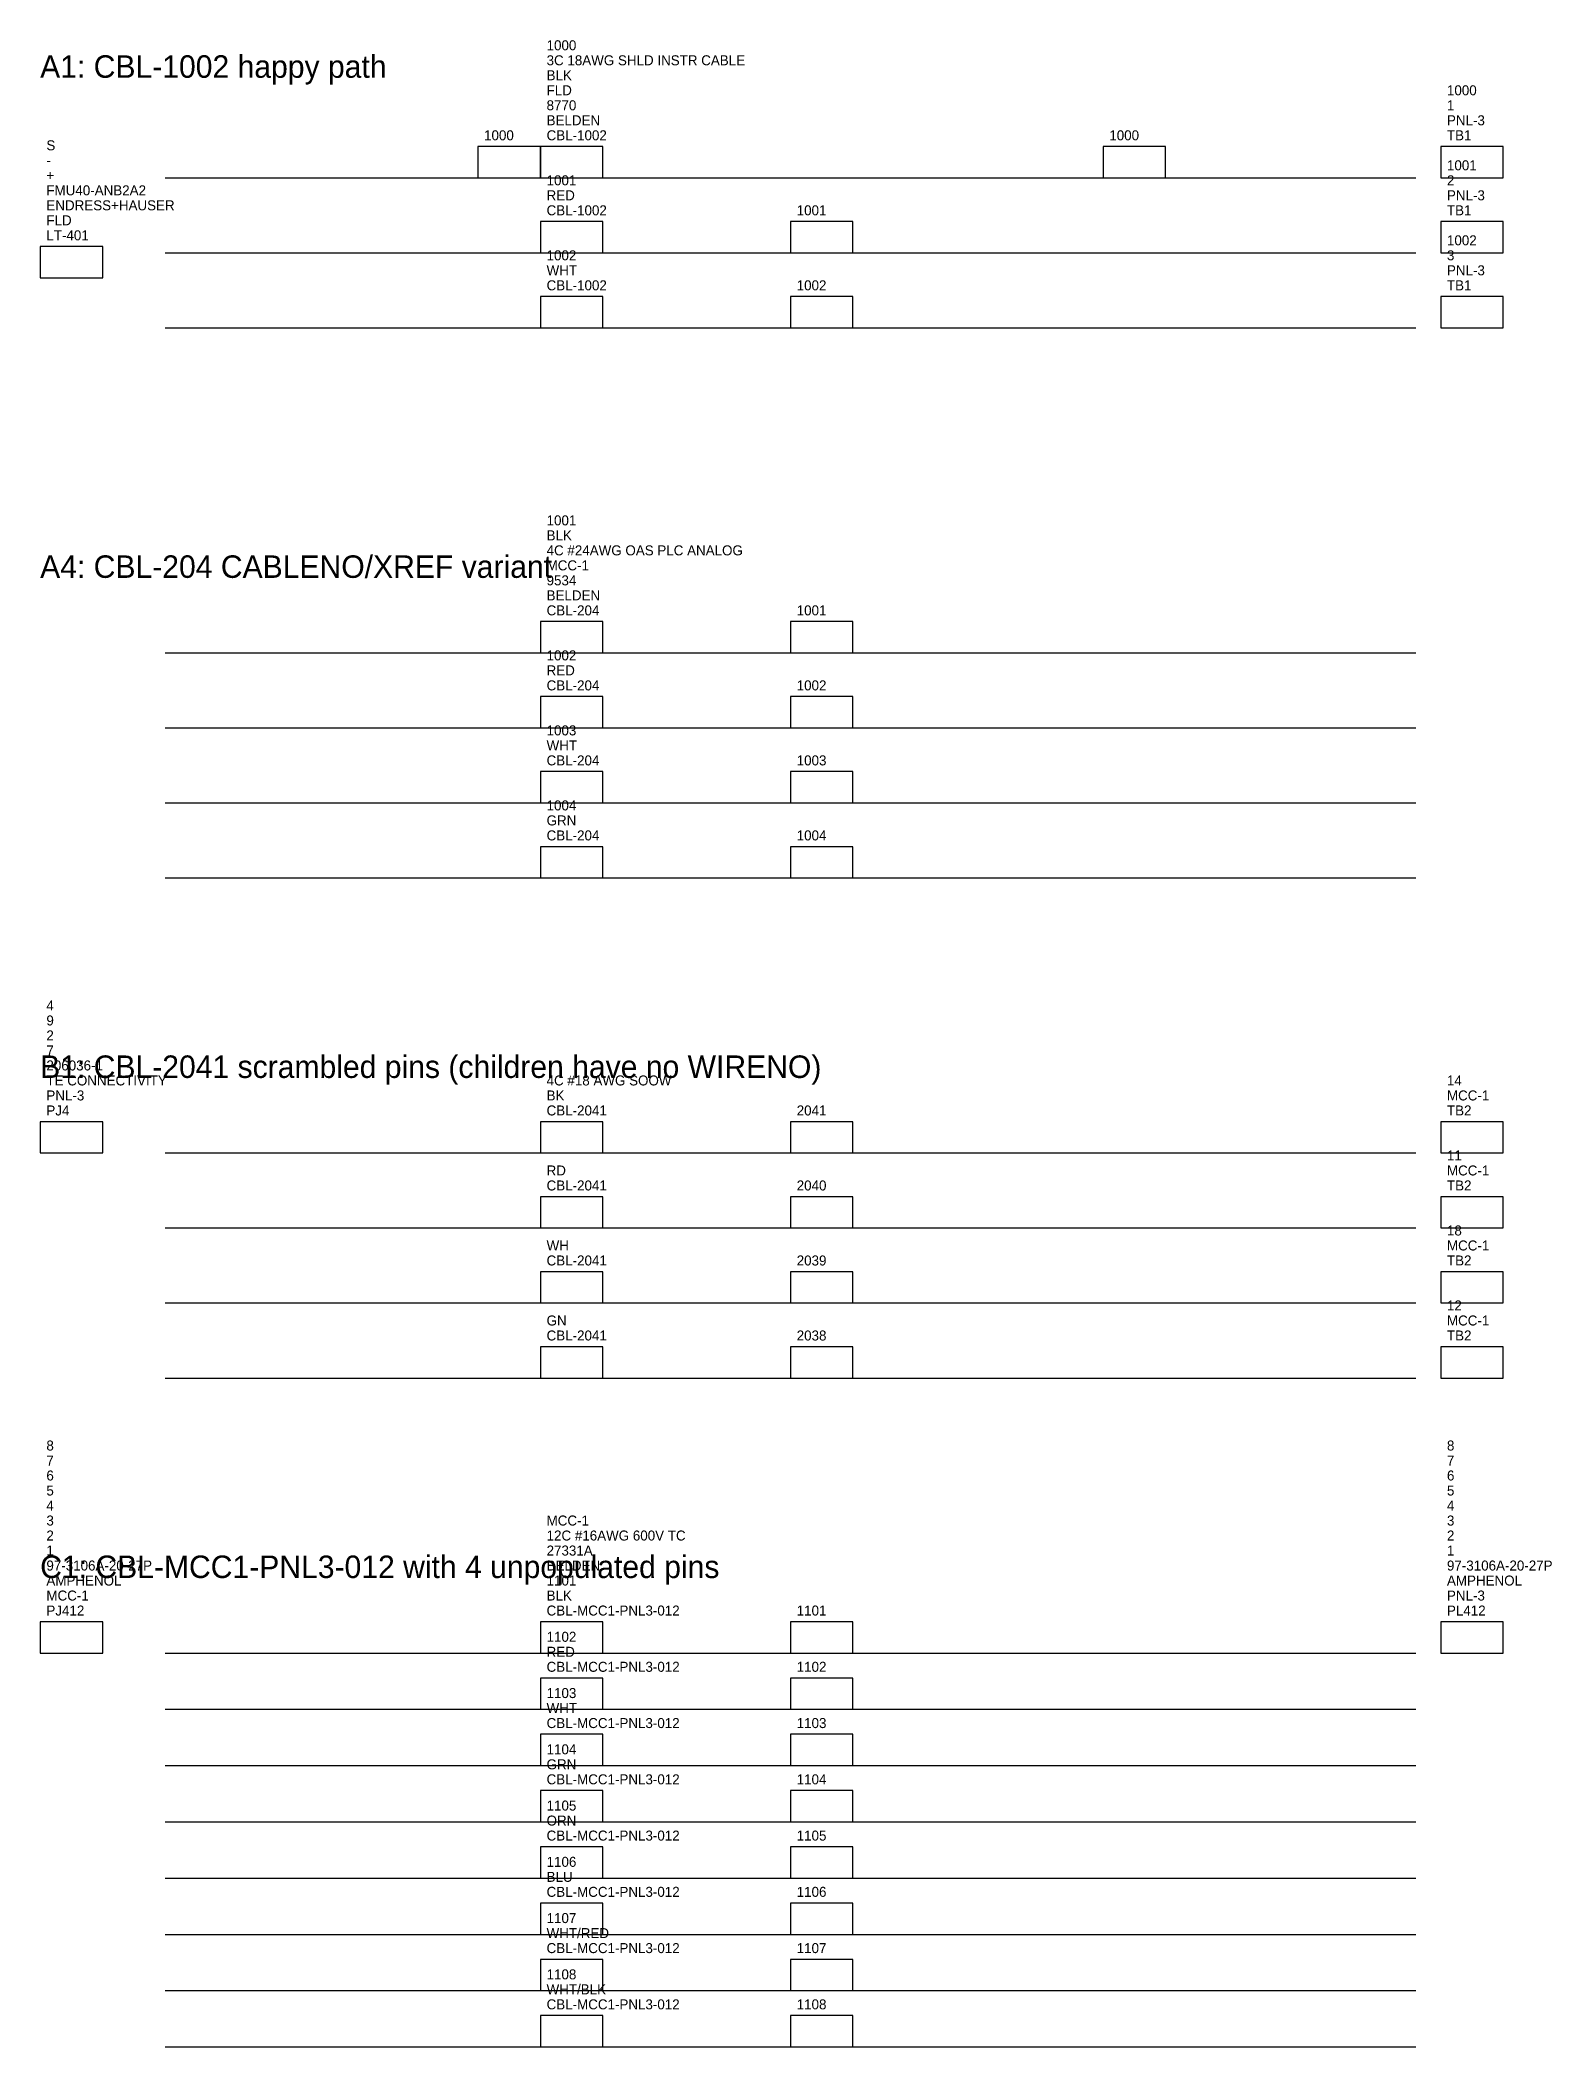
# Model space of a CAD drawing. Header units: inches. Extents: x 0 to 12.1, y -2.1 to 13.9.
import ezdxf

# ---------------------------------------------------------------- set-up
doc = ezdxf.new("R2010")
doc.units = ezdxf.units.IN

# ---------------------------------------------------------------- blocks, each defined once
blk = doc.blocks.new('LT_XMTR')
blk.add_lwpolyline([(0, 0), (0.5, 0), (0.5, 0.25), (0, 0.25)], close=True)
blk = doc.blocks.new('WD_WNH')
blk.add_lwpolyline([(0, 0), (0.5, 0), (0.5, 0.25), (0, 0.25)], close=True)
blk = doc.blocks.new('HCM1')
blk.add_lwpolyline([(0, 0), (0.5, 0), (0.5, 0.25), (0, 0.25)], close=True)
blk = doc.blocks.new('HCM2')
blk.add_lwpolyline([(0, 0), (0.5, 0), (0.5, 0.25), (0, 0.25)], close=True)
blk = doc.blocks.new('HT0_001')
blk.add_lwpolyline([(0, 0), (0.5, 0), (0.5, 0.25), (0, 0.25)], close=True)
blk = doc.blocks.new('HC1')
blk.add_lwpolyline([(0, 0), (0.5, 0), (0.5, 0.25), (0, 0.25)], close=True)
blk = doc.blocks.new('HC1-CHILD')
blk.add_lwpolyline([(0, 0), (0.5, 0), (0.5, 0.25), (0, 0.25)], close=True)
blk = doc.blocks.new('HCM1_INLINE')
blk.add_lwpolyline([(0, 0), (0.5, 0), (0.5, 0.25), (0, 0.25)], close=True)
blk = doc.blocks.new('HCM2_INLINE')
blk.add_lwpolyline([(0, 0), (0.5, 0), (0.5, 0.25), (0, 0.25)], close=True)
blk = doc.blocks.new('HCN1P12')
blk.add_lwpolyline([(0, 0), (0.5, 0), (0.5, 0.25), (0, 0.25)], close=True)
blk = doc.blocks.new('HT0001')
blk.add_lwpolyline([(0, 0), (0.5, 0), (0.5, 0.25), (0, 0.25)], close=True)

msp = doc.modelspace()

# ---------------------------------------------------------------- linework, layer by layer
for p, q in [((1, 12.8), (6, 12.8)), ((6, 12.8), (11, 12.8)), ((1, 12.2), (11, 12.2)), ((1, 11.6), (11, 11.6)), ((1, 9), (11, 9)), ((1, 8.4), (11, 8.4)), ((1, 7.8), (11, 7.8)), ((1, 7.2), (11, 7.2)), ((1, 5), (11, 5)), ((1, 4.4), (11, 4.4)), ((1, 3.8), (11, 3.8)), ((1, 3.2), (11, 3.2)), ((1, 1), (11, 1)), ((1, 0.55), (11, 0.55)), ((1, 0.1), (11, 0.1)), ((1, -0.35), (11, -0.35)), ((1, -0.8), (11, -0.8)), ((1, -1.25), (11, -1.25)), ((1, -1.7), (11, -1.7)), ((1, -2.15), (11, -2.15))]:
    msp.add_line(p, q)

# ---------------------------------------------------------------- block references
ref = msp.add_blockref('HCM1', (4, 12.8))
ref.add_attrib('TAG1', 'CBL-1002', (4.05, 13.1), dxfattribs={"height": 0.08})
ref.add_attrib('MFG', 'BELDEN', (4.05, 13.22), dxfattribs={"height": 0.08})
ref.add_attrib('CAT', '8770', (4.05, 13.34), dxfattribs={"height": 0.08})
ref.add_attrib('LOC', 'FLD', (4.05, 13.46), dxfattribs={"height": 0.08})
ref.add_attrib('COLOR', 'BLK', (4.05, 13.58), dxfattribs={"height": 0.08})
ref.add_attrib('DESC1', '3C 18AWG SHLD INSTR CABLE', (4.05, 13.7), dxfattribs={"height": 0.08})
ref.add_attrib('WIRENO', '1000', (4.05, 13.82), dxfattribs={"height": 0.08})
ref = msp.add_blockref('HT0_001', (11.2, 12.8))
ref.add_attrib('TAGSTRIP', 'TB1', (11.25, 13.1), dxfattribs={"height": 0.08})
ref.add_attrib('LOC', 'PNL-3', (11.25, 13.22), dxfattribs={"height": 0.08})
ref.add_attrib('TERM01', '1', (11.25, 13.34), dxfattribs={"height": 0.08})
ref.add_attrib('WIRENO', '1000', (11.25, 13.46), dxfattribs={"height": 0.08})
ref = msp.add_blockref('WD_WNH', (3.5, 12.8))
ref.add_attrib('WIRENO', '1000', (3.55, 13.1), dxfattribs={"height": 0.08})
ref = msp.add_blockref('WD_WNH', (8.5, 12.8))
ref.add_attrib('WIRENO', '1000', (8.55, 13.1), dxfattribs={"height": 0.08})
ref = msp.add_blockref('LT_XMTR', (0, 12))
ref.add_attrib('TAG1', 'LT-401', (0.05, 12.3), dxfattribs={"height": 0.08})
ref.add_attrib('LOC', 'FLD', (0.05, 12.42), dxfattribs={"height": 0.08})
ref.add_attrib('MFG', 'ENDRESS+HAUSER', (0.05, 12.54), dxfattribs={"height": 0.08})
ref.add_attrib('CAT', 'FMU40-ANB2A2', (0.05, 12.66), dxfattribs={"height": 0.08})
ref.add_attrib('TERM01', '+', (0.05, 12.78), dxfattribs={"height": 0.08})
ref.add_attrib('TERM02', '-', (0.05, 12.9), dxfattribs={"height": 0.08})
ref.add_attrib('TERM03', 'S', (0.05, 13.02), dxfattribs={"height": 0.08})
ref = msp.add_blockref('HT0_001', (11.2, 12.2))
ref.add_attrib('TAGSTRIP', 'TB1', (11.25, 12.5), dxfattribs={"height": 0.08})
ref.add_attrib('LOC', 'PNL-3', (11.25, 12.62), dxfattribs={"height": 0.08})
ref.add_attrib('TERM01', '2', (11.25, 12.74), dxfattribs={"height": 0.08})
ref.add_attrib('WIRENO', '1001', (11.25, 12.86), dxfattribs={"height": 0.08})
ref = msp.add_blockref('HCM2', (4, 12.2))
ref.add_attrib('TAG2', 'CBL-1002', (4.05, 12.5), dxfattribs={"height": 0.08})
ref.add_attrib('COLOR', 'RED', (4.05, 12.62), dxfattribs={"height": 0.08})
ref.add_attrib('WIRENO', '1001', (4.05, 12.74), dxfattribs={"height": 0.08})
ref = msp.add_blockref('WD_WNH', (6, 12.2))
ref.add_attrib('WIRENO', '1001', (6.05, 12.5), dxfattribs={"height": 0.08})
ref = msp.add_blockref('HCM2', (4, 11.6))
ref.add_attrib('TAG2', 'CBL-1002', (4.05, 11.9), dxfattribs={"height": 0.08})
ref.add_attrib('COLOR', 'WHT', (4.05, 12.02), dxfattribs={"height": 0.08})
ref.add_attrib('WIRENO', '1002', (4.05, 12.14), dxfattribs={"height": 0.08})
ref = msp.add_blockref('HT0_001', (11.2, 11.6))
ref.add_attrib('TAGSTRIP', 'TB1', (11.25, 11.9), dxfattribs={"height": 0.08})
ref.add_attrib('LOC', 'PNL-3', (11.25, 12.02), dxfattribs={"height": 0.08})
ref.add_attrib('TERM01', '3', (11.25, 12.14), dxfattribs={"height": 0.08})
ref.add_attrib('WIRENO', '1002', (11.25, 12.26), dxfattribs={"height": 0.08})
ref = msp.add_blockref('WD_WNH', (6, 11.6))
ref.add_attrib('WIRENO', '1002', (6.05, 11.9), dxfattribs={"height": 0.08})
ref = msp.add_blockref('HC1', (4, 9))
ref.add_attrib('CABLENO', 'CBL-204', (4.05, 9.3), dxfattribs={"height": 0.08})
ref.add_attrib('MFG', 'BELDEN', (4.05, 9.42), dxfattribs={"height": 0.08})
ref.add_attrib('CAT', '9534', (4.05, 9.54), dxfattribs={"height": 0.08})
ref.add_attrib('LOC', 'MCC-1', (4.05, 9.66), dxfattribs={"height": 0.08})
ref.add_attrib('DESC1', '4C #24AWG OAS PLC ANALOG', (4.05, 9.78), dxfattribs={"height": 0.08})
ref.add_attrib('COLOR', 'BLK', (4.05, 9.9), dxfattribs={"height": 0.08})
ref.add_attrib('WIRENO', '1001', (4.05, 10.02), dxfattribs={"height": 0.08})
ref = msp.add_blockref('WD_WNH', (6, 9))
ref.add_attrib('WIRENO', '1001', (6.05, 9.3), dxfattribs={"height": 0.08})
ref = msp.add_blockref('HC1-CHILD', (4, 8.4))
ref.add_attrib('XREF', 'CBL-204', (4.05, 8.7), dxfattribs={"height": 0.08})
ref.add_attrib('COLOR', 'RED', (4.05, 8.82), dxfattribs={"height": 0.08})
ref.add_attrib('WIRENO', '1002', (4.05, 8.94), dxfattribs={"height": 0.08})
ref = msp.add_blockref('WD_WNH', (6, 8.4))
ref.add_attrib('WIRENO', '1002', (6.05, 8.7), dxfattribs={"height": 0.08})
ref = msp.add_blockref('HC1-CHILD', (4, 7.8))
ref.add_attrib('XREF', 'CBL-204', (4.05, 8.1), dxfattribs={"height": 0.08})
ref.add_attrib('COLOR', 'WHT', (4.05, 8.22), dxfattribs={"height": 0.08})
ref.add_attrib('WIRENO', '1003', (4.05, 8.34), dxfattribs={"height": 0.08})
ref = msp.add_blockref('WD_WNH', (6, 7.8))
ref.add_attrib('WIRENO', '1003', (6.05, 8.1), dxfattribs={"height": 0.08})
ref = msp.add_blockref('HC1-CHILD', (4, 7.2))
ref.add_attrib('XREF', 'CBL-204', (4.05, 7.5), dxfattribs={"height": 0.08})
ref.add_attrib('COLOR', 'GRN', (4.05, 7.62), dxfattribs={"height": 0.08})
ref.add_attrib('WIRENO', '1004', (4.05, 7.74), dxfattribs={"height": 0.08})
ref = msp.add_blockref('WD_WNH', (6, 7.2))
ref.add_attrib('WIRENO', '1004', (6.05, 7.5), dxfattribs={"height": 0.08})
ref = msp.add_blockref('HCN1P12', (0, 5))
ref.add_attrib('TAG1', 'PJ4', (0.05, 5.3), dxfattribs={"height": 0.08})
ref.add_attrib('LOC', 'PNL-3', (0.05, 5.42), dxfattribs={"height": 0.08})
ref.add_attrib('MFG', 'TE CONNECTIVITY', (0.05, 5.54), dxfattribs={"height": 0.08})
ref.add_attrib('CAT', '206036-1', (0.05, 5.66), dxfattribs={"height": 0.08})
ref.add_attrib('TERM01', '7', (0.05, 5.78), dxfattribs={"height": 0.08})
ref.add_attrib('TERM02', '2', (0.05, 5.9), dxfattribs={"height": 0.08})
ref.add_attrib('TERM03', '9', (0.05, 6.02), dxfattribs={"height": 0.08})
ref.add_attrib('TERM04', '4', (0.05, 6.14), dxfattribs={"height": 0.08})
ref = msp.add_blockref('HCM1_INLINE', (4, 5))
ref.add_attrib('TAG1', 'CBL-2041', (4.05, 5.3), dxfattribs={"height": 0.08})
ref.add_attrib('COLOR', 'BK', (4.05, 5.42), dxfattribs={"height": 0.08})
ref.add_attrib('DESC1', '4C #18 AWG SOOW', (4.05, 5.54), dxfattribs={"height": 0.08})
ref = msp.add_blockref('HT0001', (11.2, 5))
ref.add_attrib('TAGSTRIP', 'TB2', (11.25, 5.3), dxfattribs={"height": 0.08})
ref.add_attrib('LOC', 'MCC-1', (11.25, 5.42), dxfattribs={"height": 0.08})
ref.add_attrib('TERMNO', '14', (11.25, 5.54), dxfattribs={"height": 0.08})
ref = msp.add_blockref('WD_WNH', (6, 5))
ref.add_attrib('WIRENO', '2041', (6.05, 5.3), dxfattribs={"height": 0.08})
ref = msp.add_blockref('HT0001', (11.2, 4.4))
ref.add_attrib('TAGSTRIP', 'TB2', (11.25, 4.7), dxfattribs={"height": 0.08})
ref.add_attrib('LOC', 'MCC-1', (11.25, 4.82), dxfattribs={"height": 0.08})
ref.add_attrib('TERMNO', '11', (11.25, 4.94), dxfattribs={"height": 0.08})
ref = msp.add_blockref('HCM2_INLINE', (4, 4.4))
ref.add_attrib('TAGXREF', 'CBL-2041', (4.05, 4.7), dxfattribs={"height": 0.08})
ref.add_attrib('COLOR', 'RD', (4.05, 4.82), dxfattribs={"height": 0.08})
ref = msp.add_blockref('WD_WNH', (6, 4.4))
ref.add_attrib('WIRENO', '2040', (6.05, 4.7), dxfattribs={"height": 0.08})
ref = msp.add_blockref('HT0001', (11.2, 3.8))
ref.add_attrib('TAGSTRIP', 'TB2', (11.25, 4.1), dxfattribs={"height": 0.08})
ref.add_attrib('LOC', 'MCC-1', (11.25, 4.22), dxfattribs={"height": 0.08})
ref.add_attrib('TERMNO', '18', (11.25, 4.34), dxfattribs={"height": 0.08})
ref = msp.add_blockref('HCM2_INLINE', (4, 3.8))
ref.add_attrib('TAGXREF', 'CBL-2041', (4.05, 4.1), dxfattribs={"height": 0.08})
ref.add_attrib('COLOR', 'WH', (4.05, 4.22), dxfattribs={"height": 0.08})
ref = msp.add_blockref('WD_WNH', (6, 3.8))
ref.add_attrib('WIRENO', '2039', (6.05, 4.1), dxfattribs={"height": 0.08})
ref = msp.add_blockref('HCM2_INLINE', (4, 3.2))
ref.add_attrib('TAGXREF', 'CBL-2041', (4.05, 3.5), dxfattribs={"height": 0.08})
ref.add_attrib('COLOR', 'GN', (4.05, 3.62), dxfattribs={"height": 0.08})
ref = msp.add_blockref('HT0001', (11.2, 3.2))
ref.add_attrib('TAGSTRIP', 'TB2', (11.25, 3.5), dxfattribs={"height": 0.08})
ref.add_attrib('LOC', 'MCC-1', (11.25, 3.62), dxfattribs={"height": 0.08})
ref.add_attrib('TERMNO', '12', (11.25, 3.74), dxfattribs={"height": 0.08})
ref = msp.add_blockref('WD_WNH', (6, 3.2))
ref.add_attrib('WIRENO', '2038', (6.05, 3.5), dxfattribs={"height": 0.08})
ref = msp.add_blockref('HCN1P12', (0, 1))
ref.add_attrib('TAG1', 'PJ412', (0.05, 1.3), dxfattribs={"height": 0.08})
ref.add_attrib('LOC', 'MCC-1', (0.05, 1.42), dxfattribs={"height": 0.08})
ref.add_attrib('MFG', 'AMPHENOL', (0.05, 1.54), dxfattribs={"height": 0.08})
ref.add_attrib('CAT', '97-3106A-20-27P', (0.05, 1.66), dxfattribs={"height": 0.08})
ref.add_attrib('TERM01', '1', (0.05, 1.78), dxfattribs={"height": 0.08})
ref.add_attrib('TERM02', '2', (0.05, 1.9), dxfattribs={"height": 0.08})
ref.add_attrib('TERM03', '3', (0.05, 2.02), dxfattribs={"height": 0.08})
ref.add_attrib('TERM04', '4', (0.05, 2.14), dxfattribs={"height": 0.08})
ref.add_attrib('TERM05', '5', (0.05, 2.26), dxfattribs={"height": 0.08})
ref.add_attrib('TERM06', '6', (0.05, 2.38), dxfattribs={"height": 0.08})
ref.add_attrib('TERM07', '7', (0.05, 2.5), dxfattribs={"height": 0.08})
ref.add_attrib('TERM08', '8', (0.05, 2.62), dxfattribs={"height": 0.08})
ref = msp.add_blockref('HCN1P12', (11.2, 1))
ref.add_attrib('TAG1', 'PL412', (11.25, 1.3), dxfattribs={"height": 0.08})
ref.add_attrib('LOC', 'PNL-3', (11.25, 1.42), dxfattribs={"height": 0.08})
ref.add_attrib('MFG', 'AMPHENOL', (11.25, 1.54), dxfattribs={"height": 0.08})
ref.add_attrib('CAT', '97-3106A-20-27P', (11.25, 1.66), dxfattribs={"height": 0.08})
ref.add_attrib('TERM01', '1', (11.25, 1.78), dxfattribs={"height": 0.08})
ref.add_attrib('TERM02', '2', (11.25, 1.9), dxfattribs={"height": 0.08})
ref.add_attrib('TERM03', '3', (11.25, 2.02), dxfattribs={"height": 0.08})
ref.add_attrib('TERM04', '4', (11.25, 2.14), dxfattribs={"height": 0.08})
ref.add_attrib('TERM05', '5', (11.25, 2.26), dxfattribs={"height": 0.08})
ref.add_attrib('TERM06', '6', (11.25, 2.38), dxfattribs={"height": 0.08})
ref.add_attrib('TERM07', '7', (11.25, 2.5), dxfattribs={"height": 0.08})
ref.add_attrib('TERM08', '8', (11.25, 2.62), dxfattribs={"height": 0.08})
ref = msp.add_blockref('HCM1', (4, 1))
ref.add_attrib('TAG1', 'CBL-MCC1-PNL3-012', (4.05, 1.3), dxfattribs={"height": 0.08})
ref.add_attrib('COLOR', 'BLK', (4.05, 1.42), dxfattribs={"height": 0.08})
ref.add_attrib('WIRENO', '1101', (4.05, 1.54), dxfattribs={"height": 0.08})
ref.add_attrib('MFG', 'BELDEN', (4.05, 1.66), dxfattribs={"height": 0.08})
ref.add_attrib('CAT', '27331A', (4.05, 1.78), dxfattribs={"height": 0.08})
ref.add_attrib('DESC1', '12C #16AWG 600V TC', (4.05, 1.9), dxfattribs={"height": 0.08})
ref.add_attrib('LOC', 'MCC-1', (4.05, 2.02), dxfattribs={"height": 0.08})
ref = msp.add_blockref('WD_WNH', (6, 1))
ref.add_attrib('WIRENO', '1101', (6.05, 1.3), dxfattribs={"height": 0.08})
ref = msp.add_blockref('HCM2', (4, 0.55))
ref.add_attrib('TAG1', 'CBL-MCC1-PNL3-012', (4.05, 0.85), dxfattribs={"height": 0.08})
ref.add_attrib('COLOR', 'RED', (4.05, 0.97), dxfattribs={"height": 0.08})
ref.add_attrib('WIRENO', '1102', (4.05, 1.09), dxfattribs={"height": 0.08})
ref = msp.add_blockref('WD_WNH', (6, 0.55))
ref.add_attrib('WIRENO', '1102', (6.05, 0.85), dxfattribs={"height": 0.08})
ref = msp.add_blockref('HCM2', (4, 0.1))
ref.add_attrib('TAG1', 'CBL-MCC1-PNL3-012', (4.05, 0.4), dxfattribs={"height": 0.08})
ref.add_attrib('COLOR', 'WHT', (4.05, 0.52), dxfattribs={"height": 0.08})
ref.add_attrib('WIRENO', '1103', (4.05, 0.64), dxfattribs={"height": 0.08})
ref = msp.add_blockref('WD_WNH', (6, 0.1))
ref.add_attrib('WIRENO', '1103', (6.05, 0.4), dxfattribs={"height": 0.08})
ref = msp.add_blockref('HCM2', (4, -0.35))
ref.add_attrib('TAG1', 'CBL-MCC1-PNL3-012', (4.05, -0.05), dxfattribs={"height": 0.08})
ref.add_attrib('COLOR', 'GRN', (4.05, 0.07), dxfattribs={"height": 0.08})
ref.add_attrib('WIRENO', '1104', (4.05, 0.19), dxfattribs={"height": 0.08})
ref = msp.add_blockref('WD_WNH', (6, -0.35))
ref.add_attrib('WIRENO', '1104', (6.05, -0.05), dxfattribs={"height": 0.08})
ref = msp.add_blockref('HCM2', (4, -0.8))
ref.add_attrib('TAG1', 'CBL-MCC1-PNL3-012', (4.05, -0.5), dxfattribs={"height": 0.08})
ref.add_attrib('COLOR', 'ORN', (4.05, -0.38), dxfattribs={"height": 0.08})
ref.add_attrib('WIRENO', '1105', (4.05, -0.26), dxfattribs={"height": 0.08})
ref = msp.add_blockref('WD_WNH', (6, -0.8))
ref.add_attrib('WIRENO', '1105', (6.05, -0.5), dxfattribs={"height": 0.08})
ref = msp.add_blockref('HCM2', (4, -1.25))
ref.add_attrib('TAG1', 'CBL-MCC1-PNL3-012', (4.05, -0.95), dxfattribs={"height": 0.08})
ref.add_attrib('COLOR', 'BLU', (4.05, -0.83), dxfattribs={"height": 0.08})
ref.add_attrib('WIRENO', '1106', (4.05, -0.71), dxfattribs={"height": 0.08})
ref = msp.add_blockref('WD_WNH', (6, -1.25))
ref.add_attrib('WIRENO', '1106', (6.05, -0.95), dxfattribs={"height": 0.08})
ref = msp.add_blockref('HCM2', (4, -1.7))
ref.add_attrib('TAG1', 'CBL-MCC1-PNL3-012', (4.05, -1.4), dxfattribs={"height": 0.08})
ref.add_attrib('COLOR', 'WHT/RED', (4.05, -1.28), dxfattribs={"height": 0.08})
ref.add_attrib('WIRENO', '1107', (4.05, -1.16), dxfattribs={"height": 0.08})
ref = msp.add_blockref('WD_WNH', (6, -1.7))
ref.add_attrib('WIRENO', '1107', (6.05, -1.4), dxfattribs={"height": 0.08})
ref = msp.add_blockref('HCM2', (4, -2.15))
ref.add_attrib('TAG1', 'CBL-MCC1-PNL3-012', (4.05, -1.85), dxfattribs={"height": 0.08})
ref.add_attrib('COLOR', 'WHT/BLK', (4.05, -1.73), dxfattribs={"height": 0.08})
ref.add_attrib('WIRENO', '1108', (4.05, -1.61), dxfattribs={"height": 0.08})
ref = msp.add_blockref('WD_WNH', (6, -2.15))
ref.add_attrib('WIRENO', '1108', (6.05, -1.85), dxfattribs={"height": 0.08})

# ---------------------------------------------------------------- texts
for s, p in [('A1: CBL-1002 happy path', (0, 13.6)), ('A4: CBL-204 CABLENO/XREF variant', (0, 9.6)), ('B1: CBL-2041 scrambled pins (children have no WIRENO)', (0, 5.6)), ('C1: CBL-MCC1-PNL3-012 with 4 unpopulated pins', (0, 1.6))]:
    msp.add_text(s, height=0.18).set_placement(p)

doc.saveas('drawing.dxf')
